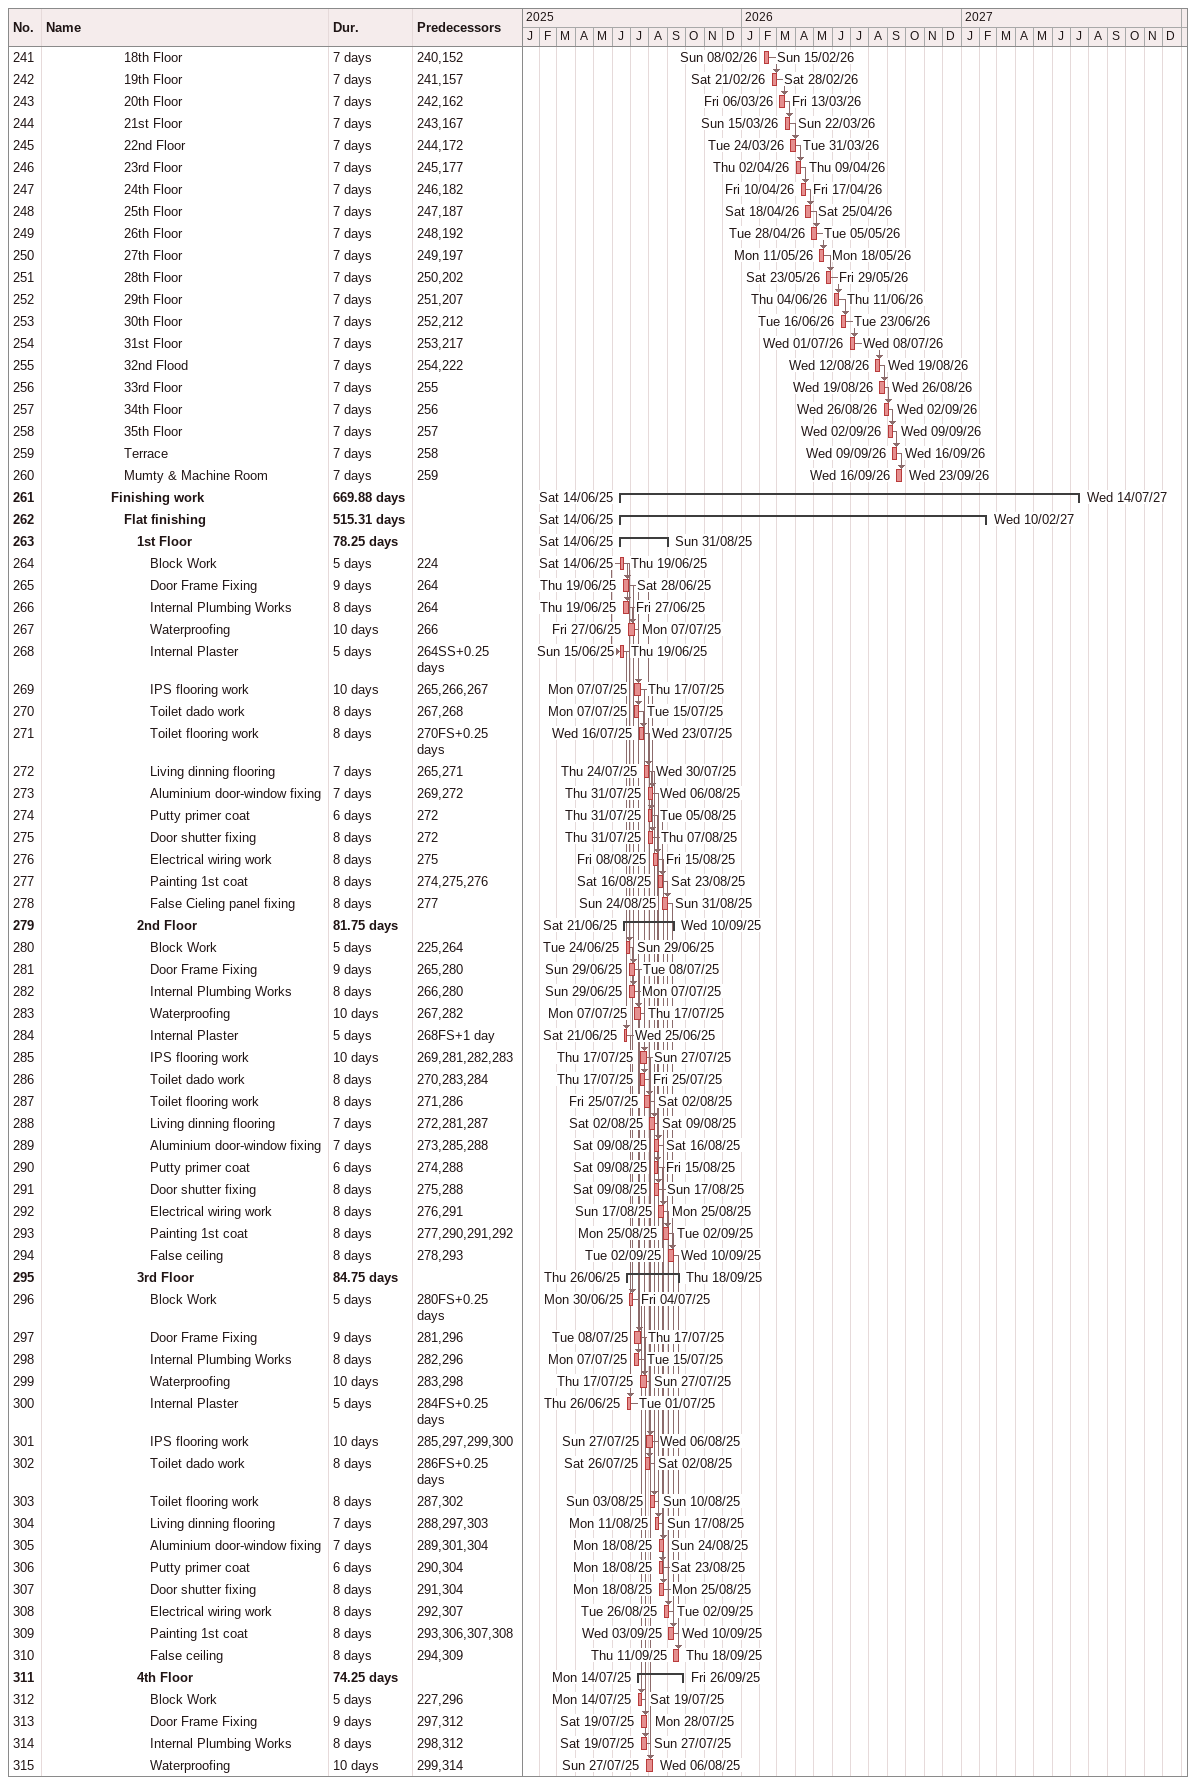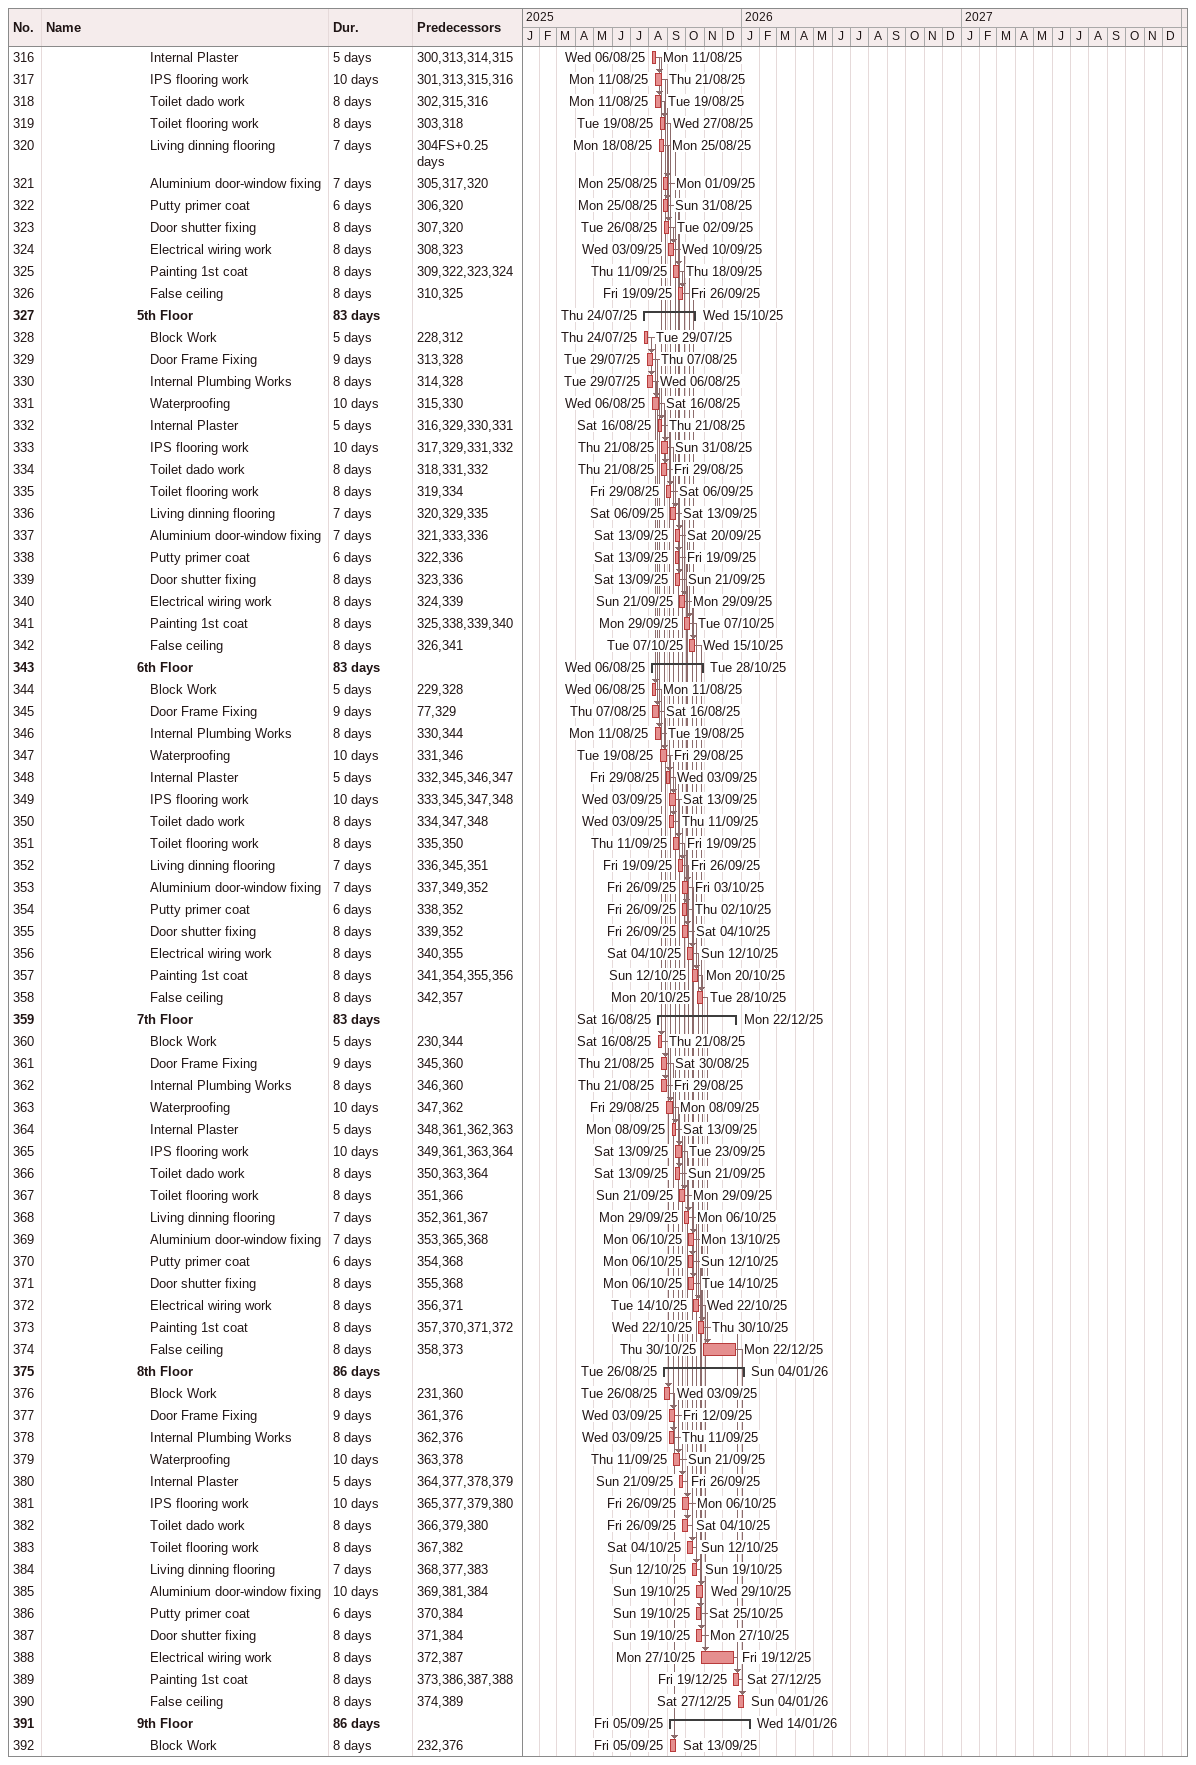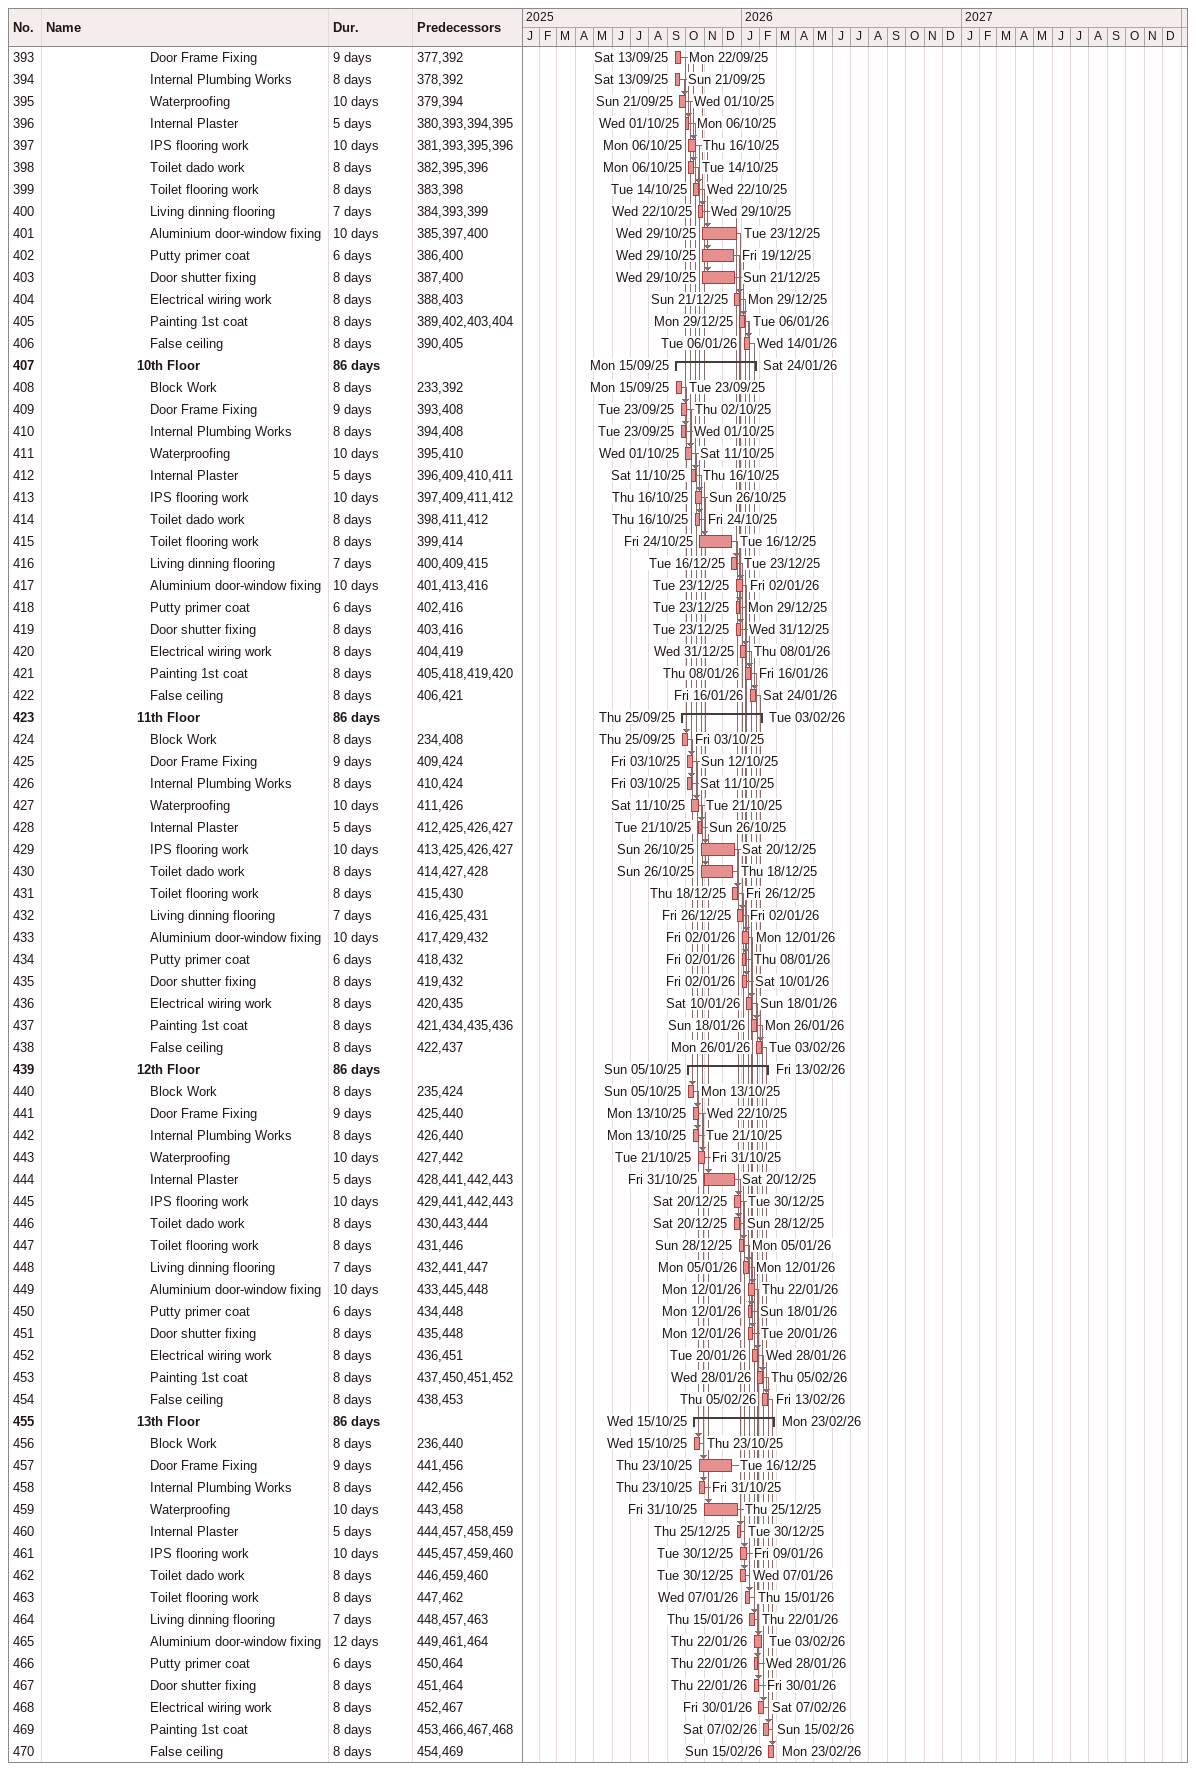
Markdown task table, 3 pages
| ID | Level | Task | Duration | Start | Finish | Predecessors |
|---|---|---|---|---|---|---|
| 241 | 7 | 18th Floor | 7d | 2026-02-08 | 2026-02-15 | 240, 152 |
| 242 | 7 | 19th Floor | 7d | 2026-02-21 | 2026-02-28 | 241, 157 |
| 243 | 7 | 20th Floor | 7d | 2026-03-06 | 2026-03-13 | 242, 162 |
| 244 | 7 | 21st Floor | 7d | 2026-03-15 | 2026-03-22 | 243, 167 |
| 245 | 7 | 22nd Floor | 7d | 2026-03-24 | 2026-03-31 | 244, 172 |
| 246 | 7 | 23rd Floor | 7d | 2026-04-02 | 2026-04-09 | 245, 177 |
| 247 | 7 | 24th Floor | 7d | 2026-04-10 | 2026-04-17 | 246, 182 |
| 248 | 7 | 25th Floor | 7d | 2026-04-18 | 2026-04-25 | 247, 187 |
| 249 | 7 | 26th Floor | 7d | 2026-04-28 | 2026-05-05 | 248, 192 |
| 250 | 7 | 27th Floor | 7d | 2026-05-11 | 2026-05-18 | 249, 197 |
| 251 | 7 | 28th Floor | 7d | 2026-05-23 | 2026-05-29 | 250, 202 |
| 252 | 7 | 29th Floor | 7d | 2026-06-04 | 2026-06-11 | 251, 207 |
| 253 | 7 | 30th Floor | 7d | 2026-06-16 | 2026-06-23 | 252, 212 |
| 254 | 7 | 31st Floor | 7d | 2026-07-01 | 2026-07-08 | 253, 217 |
| 255 | 7 | 32nd Flood | 7d | 2026-08-12 | 2026-08-19 | 254, 222 |
| 256 | 7 | 33rd Floor | 7d | 2026-08-19 | 2026-08-26 | 255 |
| 257 | 7 | 34th Floor | 7d | 2026-08-26 | 2026-09-02 | 256 |
| 258 | 7 | 35th Floor | 7d | 2026-09-02 | 2026-09-09 | 257 |
| 259 | 7 | Terrace | 7d | 2026-09-09 | 2026-09-16 | 258 |
| 260 | 7 | Mumty & Machine Room | 7d | 2026-09-16 | 2026-09-23 | 259 |
| 261 | 6 | **Finishing work** | 669.88d | 2025-06-14 | 2027-07-14 |  |
| 262 | 7 | **Flat finishing** | 515.31d | 2025-06-14 | 2027-02-10 |  |
| 263 | 8 | **1st Floor** | 78.25d | 2025-06-14 | 2025-08-31 |  |
| 264 | 9 | Block Work | 5d | 2025-06-14 | 2025-06-19 | 224 |
| 265 | 9 | Door Frame Fixing | 9d | 2025-06-19 | 2025-06-28 | 264 |
| 266 | 9 | Internal Plumbing Works | 8d | 2025-06-19 | 2025-06-27 | 264 |
| 267 | 9 | Waterproofing | 10d | 2025-06-27 | 2025-07-07 | 266 |
| 268 | 9 | Internal Plaster | 5d | 2025-06-15 | 2025-06-19 | 264SS+0.25d |
| 269 | 9 | IPS flooring work | 10d | 2025-07-07 | 2025-07-17 | 265, 266, 267 |
| 270 | 9 | Toilet dado work | 8d | 2025-07-07 | 2025-07-15 | 267, 268 |
| 271 | 9 | Toilet flooring work | 8d | 2025-07-16 | 2025-07-23 | 270FS+0.25d |
| 272 | 9 | Living dinning flooring | 7d | 2025-07-24 | 2025-07-30 | 265, 271 |
| 273 | 9 | Aluminium door-window fixing | 7d | 2025-07-31 | 2025-08-06 | 269, 272 |
| 274 | 9 | Putty primer coat | 6d | 2025-07-31 | 2025-08-05 | 272 |
| 275 | 9 | Door shutter fixing | 8d | 2025-07-31 | 2025-08-07 | 272 |
| 276 | 9 | Electrical wiring work | 8d | 2025-08-08 | 2025-08-15 | 275 |
| 277 | 9 | Painting 1st coat | 8d | 2025-08-16 | 2025-08-23 | 274, 275, 276 |
| 278 | 9 | False Cieling panel fixing | 8d | 2025-08-24 | 2025-08-31 | 277 |
| 279 | 8 | **2nd Floor** | 81.75d | 2025-06-21 | 2025-09-10 |  |
| 280 | 9 | Block Work | 5d | 2025-06-24 | 2025-06-29 | 225, 264 |
| 281 | 9 | Door Frame Fixing | 9d | 2025-06-29 | 2025-07-08 | 265, 280 |
| 282 | 9 | Internal Plumbing Works | 8d | 2025-06-29 | 2025-07-07 | 266, 280 |
| 283 | 9 | Waterproofing | 10d | 2025-07-07 | 2025-07-17 | 267, 282 |
| 284 | 9 | Internal Plaster | 5d | 2025-06-21 | 2025-06-25 | 268FS+1d |
| 285 | 9 | IPS flooring work | 10d | 2025-07-17 | 2025-07-27 | 269, 281, 282, 283 |
| 286 | 9 | Toilet dado work | 8d | 2025-07-17 | 2025-07-25 | 270, 283, 284 |
| 287 | 9 | Toilet flooring work | 8d | 2025-07-25 | 2025-08-02 | 271, 286 |
| 288 | 9 | Living dinning flooring | 7d | 2025-08-02 | 2025-08-09 | 272, 281, 287 |
| 289 | 9 | Aluminium door-window fixing | 7d | 2025-08-09 | 2025-08-16 | 273, 285, 288 |
| 290 | 9 | Putty primer coat | 6d | 2025-08-09 | 2025-08-15 | 274, 288 |
| 291 | 9 | Door shutter fixing | 8d | 2025-08-09 | 2025-08-17 | 275, 288 |
| 292 | 9 | Electrical wiring work | 8d | 2025-08-17 | 2025-08-25 | 276, 291 |
| 293 | 9 | Painting 1st coat | 8d | 2025-08-25 | 2025-09-02 | 277, 290, 291, 292 |
| 294 | 9 | False ceiling | 8d | 2025-09-02 | 2025-09-10 | 278, 293 |
| 295 | 8 | **3rd Floor** | 84.75d | 2025-06-26 | 2025-09-18 |  |
| 296 | 9 | Block Work | 5d | 2025-06-30 | 2025-07-04 | 280FS+0.25d |
| 297 | 9 | Door Frame Fixing | 9d | 2025-07-08 | 2025-07-17 | 281, 296 |
| 298 | 9 | Internal Plumbing Works | 8d | 2025-07-07 | 2025-07-15 | 282, 296 |
| 299 | 9 | Waterproofing | 10d | 2025-07-17 | 2025-07-27 | 283, 298 |
| 300 | 9 | Internal Plaster | 5d | 2025-06-26 | 2025-07-01 | 284FS+0.25d |
| 301 | 9 | IPS flooring work | 10d | 2025-07-27 | 2025-08-06 | 285, 297, 299, 300 |
| 302 | 9 | Toilet dado work | 8d | 2025-07-26 | 2025-08-02 | 286FS+0.25d |
| 303 | 9 | Toilet flooring work | 8d | 2025-08-03 | 2025-08-10 | 287, 302 |
| 304 | 9 | Living dinning flooring | 7d | 2025-08-11 | 2025-08-17 | 288, 297, 303 |
| 305 | 9 | Aluminium door-window fixing | 7d | 2025-08-18 | 2025-08-24 | 289, 301, 304 |
| 306 | 9 | Putty primer coat | 6d | 2025-08-18 | 2025-08-23 | 290, 304 |
| 307 | 9 | Door shutter fixing | 8d | 2025-08-18 | 2025-08-25 | 291, 304 |
| 308 | 9 | Electrical wiring work | 8d | 2025-08-26 | 2025-09-02 | 292, 307 |
| 309 | 9 | Painting 1st coat | 8d | 2025-09-03 | 2025-09-10 | 293, 306, 307, 308 |
| 310 | 9 | False ceiling | 8d | 2025-09-11 | 2025-09-18 | 294, 309 |
| 311 | 8 | **4th Floor** | 74.25d | 2025-07-14 | 2025-09-26 |  |
| 312 | 9 | Block Work | 5d | 2025-07-14 | 2025-07-19 | 227, 296 |
| 313 | 9 | Door Frame Fixing | 9d | 2025-07-19 | 2025-07-28 | 297, 312 |
| 314 | 9 | Internal Plumbing Works | 8d | 2025-07-19 | 2025-07-27 | 298, 312 |
| 315 | 9 | Waterproofing | 10d | 2025-07-27 | 2025-08-06 | 299, 314 |
| 316 | 9 | Internal Plaster | 5d | 2025-08-06 | 2025-08-11 | 300, 313, 314, 315 |
| 317 | 9 | IPS flooring work | 10d | 2025-08-11 | 2025-08-21 | 301, 313, 315, 316 |
| 318 | 9 | Toilet dado work | 8d | 2025-08-11 | 2025-08-19 | 302, 315, 316 |
| 319 | 9 | Toilet flooring work | 8d | 2025-08-19 | 2025-08-27 | 303, 318 |
| 320 | 9 | Living dinning flooring | 7d | 2025-08-18 | 2025-08-25 | 304FS+0.25d |
| 321 | 9 | Aluminium door-window fixing | 7d | 2025-08-25 | 2025-09-01 | 305, 317, 320 |
| 322 | 9 | Putty primer coat | 6d | 2025-08-25 | 2025-08-31 | 306, 320 |
| 323 | 9 | Door shutter fixing | 8d | 2025-08-26 | 2025-09-02 | 307, 320 |
| 324 | 9 | Electrical wiring work | 8d | 2025-09-03 | 2025-09-10 | 308, 323 |
| 325 | 9 | Painting 1st coat | 8d | 2025-09-11 | 2025-09-18 | 309, 322, 323, 324 |
| 326 | 9 | False ceiling | 8d | 2025-09-19 | 2025-09-26 | 310, 325 |
| 327 | 8 | **5th Floor** | 83d | 2025-07-24 | 2025-10-15 |  |
| 328 | 9 | Block Work | 5d | 2025-07-24 | 2025-07-29 | 228, 312 |
| 329 | 9 | Door Frame Fixing | 9d | 2025-07-29 | 2025-08-07 | 313, 328 |
| 330 | 9 | Internal Plumbing Works | 8d | 2025-07-29 | 2025-08-06 | 314, 328 |
| 331 | 9 | Waterproofing | 10d | 2025-08-06 | 2025-08-16 | 315, 330 |
| 332 | 9 | Internal Plaster | 5d | 2025-08-16 | 2025-08-21 | 316, 329, 330, 331 |
| 333 | 9 | IPS flooring work | 10d | 2025-08-21 | 2025-08-31 | 317, 329, 331, 332 |
| 334 | 9 | Toilet dado work | 8d | 2025-08-21 | 2025-08-29 | 318, 331, 332 |
| 335 | 9 | Toilet flooring work | 8d | 2025-08-29 | 2025-09-06 | 319, 334 |
| 336 | 9 | Living dinning flooring | 7d | 2025-09-06 | 2025-09-13 | 320, 329, 335 |
| 337 | 9 | Aluminium door-window fixing | 7d | 2025-09-13 | 2025-09-20 | 321, 333, 336 |
| 338 | 9 | Putty primer coat | 6d | 2025-09-13 | 2025-09-19 | 322, 336 |
| 339 | 9 | Door shutter fixing | 8d | 2025-09-13 | 2025-09-21 | 323, 336 |
| 340 | 9 | Electrical wiring work | 8d | 2025-09-21 | 2025-09-29 | 324, 339 |
| 341 | 9 | Painting 1st coat | 8d | 2025-09-29 | 2025-10-07 | 325, 338, 339, 340 |
| 342 | 9 | False ceiling | 8d | 2025-10-07 | 2025-10-15 | 326, 341 |
| 343 | 8 | **6th Floor** | 83d | 2025-08-06 | 2025-10-28 |  |
| 344 | 9 | Block Work | 5d | 2025-08-06 | 2025-08-11 | 229, 328 |
| 345 | 9 | Door Frame Fixing | 9d | 2025-08-07 | 2025-08-16 | 77, 329 |
| 346 | 9 | Internal Plumbing Works | 8d | 2025-08-11 | 2025-08-19 | 330, 344 |
| 347 | 9 | Waterproofing | 10d | 2025-08-19 | 2025-08-29 | 331, 346 |
| 348 | 9 | Internal Plaster | 5d | 2025-08-29 | 2025-09-03 | 332, 345, 346, 347 |
| 349 | 9 | IPS flooring work | 10d | 2025-09-03 | 2025-09-13 | 333, 345, 347, 348 |
| 350 | 9 | Toilet dado work | 8d | 2025-09-03 | 2025-09-11 | 334, 347, 348 |
| 351 | 9 | Toilet flooring work | 8d | 2025-09-11 | 2025-09-19 | 335, 350 |
| 352 | 9 | Living dinning flooring | 7d | 2025-09-19 | 2025-09-26 | 336, 345, 351 |
| 353 | 9 | Aluminium door-window fixing | 7d | 2025-09-26 | 2025-10-03 | 337, 349, 352 |
| 354 | 9 | Putty primer coat | 6d | 2025-09-26 | 2025-10-02 | 338, 352 |
| 355 | 9 | Door shutter fixing | 8d | 2025-09-26 | 2025-10-04 | 339, 352 |
| 356 | 9 | Electrical wiring work | 8d | 2025-10-04 | 2025-10-12 | 340, 355 |
| 357 | 9 | Painting 1st coat | 8d | 2025-10-12 | 2025-10-20 | 341, 354, 355, 356 |
| 358 | 9 | False ceiling | 8d | 2025-10-20 | 2025-10-28 | 342, 357 |
| 359 | 8 | **7th Floor** | 83d | 2025-08-16 | 2025-12-22 |  |
| 360 | 9 | Block Work | 5d | 2025-08-16 | 2025-08-21 | 230, 344 |
| 361 | 9 | Door Frame Fixing | 9d | 2025-08-21 | 2025-08-30 | 345, 360 |
| 362 | 9 | Internal Plumbing Works | 8d | 2025-08-21 | 2025-08-29 | 346, 360 |
| 363 | 9 | Waterproofing | 10d | 2025-08-29 | 2025-09-08 | 347, 362 |
| 364 | 9 | Internal Plaster | 5d | 2025-09-08 | 2025-09-13 | 348, 361, 362, 363 |
| 365 | 9 | IPS flooring work | 10d | 2025-09-13 | 2025-09-23 | 349, 361, 363, 364 |
| 366 | 9 | Toilet dado work | 8d | 2025-09-13 | 2025-09-21 | 350, 363, 364 |
| 367 | 9 | Toilet flooring work | 8d | 2025-09-21 | 2025-09-29 | 351, 366 |
| 368 | 9 | Living dinning flooring | 7d | 2025-09-29 | 2025-10-06 | 352, 361, 367 |
| 369 | 9 | Aluminium door-window fixing | 7d | 2025-10-06 | 2025-10-13 | 353, 365, 368 |
| 370 | 9 | Putty primer coat | 6d | 2025-10-06 | 2025-10-12 | 354, 368 |
| 371 | 9 | Door shutter fixing | 8d | 2025-10-06 | 2025-10-14 | 355, 368 |
| 372 | 9 | Electrical wiring work | 8d | 2025-10-14 | 2025-10-22 | 356, 371 |
| 373 | 9 | Painting 1st coat | 8d | 2025-10-22 | 2025-10-30 | 357, 370, 371, 372 |
| 374 | 9 | False ceiling | 8d | 2025-10-30 | 2025-12-22 | 358, 373 |
| 375 | 8 | **8th Floor** | 86d | 2025-08-26 | 2026-01-04 |  |
| 376 | 9 | Block Work | 8d | 2025-08-26 | 2025-09-03 | 231, 360 |
| 377 | 9 | Door Frame Fixing | 9d | 2025-09-03 | 2025-09-12 | 361, 376 |
| 378 | 9 | Internal Plumbing Works | 8d | 2025-09-03 | 2025-09-11 | 362, 376 |
| 379 | 9 | Waterproofing | 10d | 2025-09-11 | 2025-09-21 | 363, 378 |
| 380 | 9 | Internal Plaster | 5d | 2025-09-21 | 2025-09-26 | 364, 377, 378, 379 |
| 381 | 9 | IPS flooring work | 10d | 2025-09-26 | 2025-10-06 | 365, 377, 379, 380 |
| 382 | 9 | Toilet dado work | 8d | 2025-09-26 | 2025-10-04 | 366, 379, 380 |
| 383 | 9 | Toilet flooring work | 8d | 2025-10-04 | 2025-10-12 | 367, 382 |
| 384 | 9 | Living dinning flooring | 7d | 2025-10-12 | 2025-10-19 | 368, 377, 383 |
| 385 | 9 | Aluminium door-window fixing | 10d | 2025-10-19 | 2025-10-29 | 369, 381, 384 |
| 386 | 9 | Putty primer coat | 6d | 2025-10-19 | 2025-10-25 | 370, 384 |
| 387 | 9 | Door shutter fixing | 8d | 2025-10-19 | 2025-10-27 | 371, 384 |
| 388 | 9 | Electrical wiring work | 8d | 2025-10-27 | 2025-12-19 | 372, 387 |
| 389 | 9 | Painting 1st coat | 8d | 2025-12-19 | 2025-12-27 | 373, 386, 387, 388 |
| 390 | 9 | False ceiling | 8d | 2025-12-27 | 2026-01-04 | 374, 389 |
| 391 | 8 | **9th Floor** | 86d | 2025-09-05 | 2026-01-14 |  |
| 392 | 9 | Block Work | 8d | 2025-09-05 | 2025-09-13 | 232, 376 |
| 393 | 9 | Door Frame Fixing | 9d | 2025-09-13 | 2025-09-22 | 377, 392 |
| 394 | 9 | Internal Plumbing Works | 8d | 2025-09-13 | 2025-09-21 | 378, 392 |
| 395 | 9 | Waterproofing | 10d | 2025-09-21 | 2025-10-01 | 379, 394 |
| 396 | 9 | Internal Plaster | 5d | 2025-10-01 | 2025-10-06 | 380, 393, 394, 395 |
| 397 | 9 | IPS flooring work | 10d | 2025-10-06 | 2025-10-16 | 381, 393, 395, 396 |
| 398 | 9 | Toilet dado work | 8d | 2025-10-06 | 2025-10-14 | 382, 395, 396 |
| 399 | 9 | Toilet flooring work | 8d | 2025-10-14 | 2025-10-22 | 383, 398 |
| 400 | 9 | Living dinning flooring | 7d | 2025-10-22 | 2025-10-29 | 384, 393, 399 |
| 401 | 9 | Aluminium door-window fixing | 10d | 2025-10-29 | 2025-12-23 | 385, 397, 400 |
| 402 | 9 | Putty primer coat | 6d | 2025-10-29 | 2025-12-19 | 386, 400 |
| 403 | 9 | Door shutter fixing | 8d | 2025-10-29 | 2025-12-21 | 387, 400 |
| 404 | 9 | Electrical wiring work | 8d | 2025-12-21 | 2025-12-29 | 388, 403 |
| 405 | 9 | Painting 1st coat | 8d | 2025-12-29 | 2026-01-06 | 389, 402, 403, 404 |
| 406 | 9 | False ceiling | 8d | 2026-01-06 | 2026-01-14 | 390, 405 |
| 407 | 8 | **10th Floor** | 86d | 2025-09-15 | 2026-01-24 |  |
| 408 | 9 | Block Work | 8d | 2025-09-15 | 2025-09-23 | 233, 392 |
| 409 | 9 | Door Frame Fixing | 9d | 2025-09-23 | 2025-10-02 | 393, 408 |
| 410 | 9 | Internal Plumbing Works | 8d | 2025-09-23 | 2025-10-01 | 394, 408 |
| 411 | 9 | Waterproofing | 10d | 2025-10-01 | 2025-10-11 | 395, 410 |
| 412 | 9 | Internal Plaster | 5d | 2025-10-11 | 2025-10-16 | 396, 409, 410, 411 |
| 413 | 9 | IPS flooring work | 10d | 2025-10-16 | 2025-10-26 | 397, 409, 411, 412 |
| 414 | 9 | Toilet dado work | 8d | 2025-10-16 | 2025-10-24 | 398, 411, 412 |
| 415 | 9 | Toilet flooring work | 8d | 2025-10-24 | 2025-12-16 | 399, 414 |
| 416 | 9 | Living dinning flooring | 7d | 2025-12-16 | 2025-12-23 | 400, 409, 415 |
| 417 | 9 | Aluminium door-window fixing | 10d | 2025-12-23 | 2026-01-02 | 401, 413, 416 |
| 418 | 9 | Putty primer coat | 6d | 2025-12-23 | 2025-12-29 | 402, 416 |
| 419 | 9 | Door shutter fixing | 8d | 2025-12-23 | 2025-12-31 | 403, 416 |
| 420 | 9 | Electrical wiring work | 8d | 2025-12-31 | 2026-01-08 | 404, 419 |
| 421 | 9 | Painting 1st coat | 8d | 2026-01-08 | 2026-01-16 | 405, 418, 419, 420 |
| 422 | 9 | False ceiling | 8d | 2026-01-16 | 2026-01-24 | 406, 421 |
| 423 | 8 | **11th Floor** | 86d | 2025-09-25 | 2026-02-03 |  |
| 424 | 9 | Block Work | 8d | 2025-09-25 | 2025-10-03 | 234, 408 |
| 425 | 9 | Door Frame Fixing | 9d | 2025-10-03 | 2025-10-12 | 409, 424 |
| 426 | 9 | Internal Plumbing Works | 8d | 2025-10-03 | 2025-10-11 | 410, 424 |
| 427 | 9 | Waterproofing | 10d | 2025-10-11 | 2025-10-21 | 411, 426 |
| 428 | 9 | Internal Plaster | 5d | 2025-10-21 | 2025-10-26 | 412, 425, 426, 427 |
| 429 | 9 | IPS flooring work | 10d | 2025-10-26 | 2025-12-20 | 413, 425, 426, 427 |
| 430 | 9 | Toilet dado work | 8d | 2025-10-26 | 2025-12-18 | 414, 427, 428 |
| 431 | 9 | Toilet flooring work | 8d | 2025-12-18 | 2025-12-26 | 415, 430 |
| 432 | 9 | Living dinning flooring | 7d | 2025-12-26 | 2026-01-02 | 416, 425, 431 |
| 433 | 9 | Aluminium door-window fixing | 10d | 2026-01-02 | 2026-01-12 | 417, 429, 432 |
| 434 | 9 | Putty primer coat | 6d | 2026-01-02 | 2026-01-08 | 418, 432 |
| 435 | 9 | Door shutter fixing | 8d | 2026-01-02 | 2026-01-10 | 419, 432 |
| 436 | 9 | Electrical wiring work | 8d | 2026-01-10 | 2026-01-18 | 420, 435 |
| 437 | 9 | Painting 1st coat | 8d | 2026-01-18 | 2026-01-26 | 421, 434, 435, 436 |
| 438 | 9 | False ceiling | 8d | 2026-01-26 | 2026-02-03 | 422, 437 |
| 439 | 8 | **12th Floor** | 86d | 2025-10-05 | 2026-02-13 |  |
| 440 | 9 | Block Work | 8d | 2025-10-05 | 2025-10-13 | 235, 424 |
| 441 | 9 | Door Frame Fixing | 9d | 2025-10-13 | 2025-10-22 | 425, 440 |
| 442 | 9 | Internal Plumbing Works | 8d | 2025-10-13 | 2025-10-21 | 426, 440 |
| 443 | 9 | Waterproofing | 10d | 2025-10-21 | 2025-10-31 | 427, 442 |
| 444 | 9 | Internal Plaster | 5d | 2025-10-31 | 2025-12-20 | 428, 441, 442, 443 |
| 445 | 9 | IPS flooring work | 10d | 2025-12-20 | 2025-12-30 | 429, 441, 442, 443 |
| 446 | 9 | Toilet dado work | 8d | 2025-12-20 | 2025-12-28 | 430, 443, 444 |
| 447 | 9 | Toilet flooring work | 8d | 2025-12-28 | 2026-01-05 | 431, 446 |
| 448 | 9 | Living dinning flooring | 7d | 2026-01-05 | 2026-01-12 | 432, 441, 447 |
| 449 | 9 | Aluminium door-window fixing | 10d | 2026-01-12 | 2026-01-22 | 433, 445, 448 |
| 450 | 9 | Putty primer coat | 6d | 2026-01-12 | 2026-01-18 | 434, 448 |
| 451 | 9 | Door shutter fixing | 8d | 2026-01-12 | 2026-01-20 | 435, 448 |
| 452 | 9 | Electrical wiring work | 8d | 2026-01-20 | 2026-01-28 | 436, 451 |
| 453 | 9 | Painting 1st coat | 8d | 2026-01-28 | 2026-02-05 | 437, 450, 451, 452 |
| 454 | 9 | False ceiling | 8d | 2026-02-05 | 2026-02-13 | 438, 453 |
| 455 | 8 | **13th Floor** | 86d | 2025-10-15 | 2026-02-23 |  |
| 456 | 9 | Block Work | 8d | 2025-10-15 | 2025-10-23 | 236, 440 |
| 457 | 9 | Door Frame Fixing | 9d | 2025-10-23 | 2025-12-16 | 441, 456 |
| 458 | 9 | Internal Plumbing Works | 8d | 2025-10-23 | 2025-10-31 | 442, 456 |
| 459 | 9 | Waterproofing | 10d | 2025-10-31 | 2025-12-25 | 443, 458 |
| 460 | 9 | Internal Plaster | 5d | 2025-12-25 | 2025-12-30 | 444, 457, 458, 459 |
| 461 | 9 | IPS flooring work | 10d | 2025-12-30 | 2026-01-09 | 445, 457, 459, 460 |
| 462 | 9 | Toilet dado work | 8d | 2025-12-30 | 2026-01-07 | 446, 459, 460 |
| 463 | 9 | Toilet flooring work | 8d | 2026-01-07 | 2026-01-15 | 447, 462 |
| 464 | 9 | Living dinning flooring | 7d | 2026-01-15 | 2026-01-22 | 448, 457, 463 |
| 465 | 9 | Aluminium door-window fixing | 12d | 2026-01-22 | 2026-02-03 | 449, 461, 464 |
| 466 | 9 | Putty primer coat | 6d | 2026-01-22 | 2026-01-28 | 450, 464 |
| 467 | 9 | Door shutter fixing | 8d | 2026-01-22 | 2026-01-30 | 451, 464 |
| 468 | 9 | Electrical wiring work | 8d | 2026-01-30 | 2026-02-07 | 452, 467 |
| 469 | 9 | Painting 1st coat | 8d | 2026-02-07 | 2026-02-15 | 453, 466, 467, 468 |
| 470 | 9 | False ceiling | 8d | 2026-02-15 | 2026-02-23 | 454, 469 |
